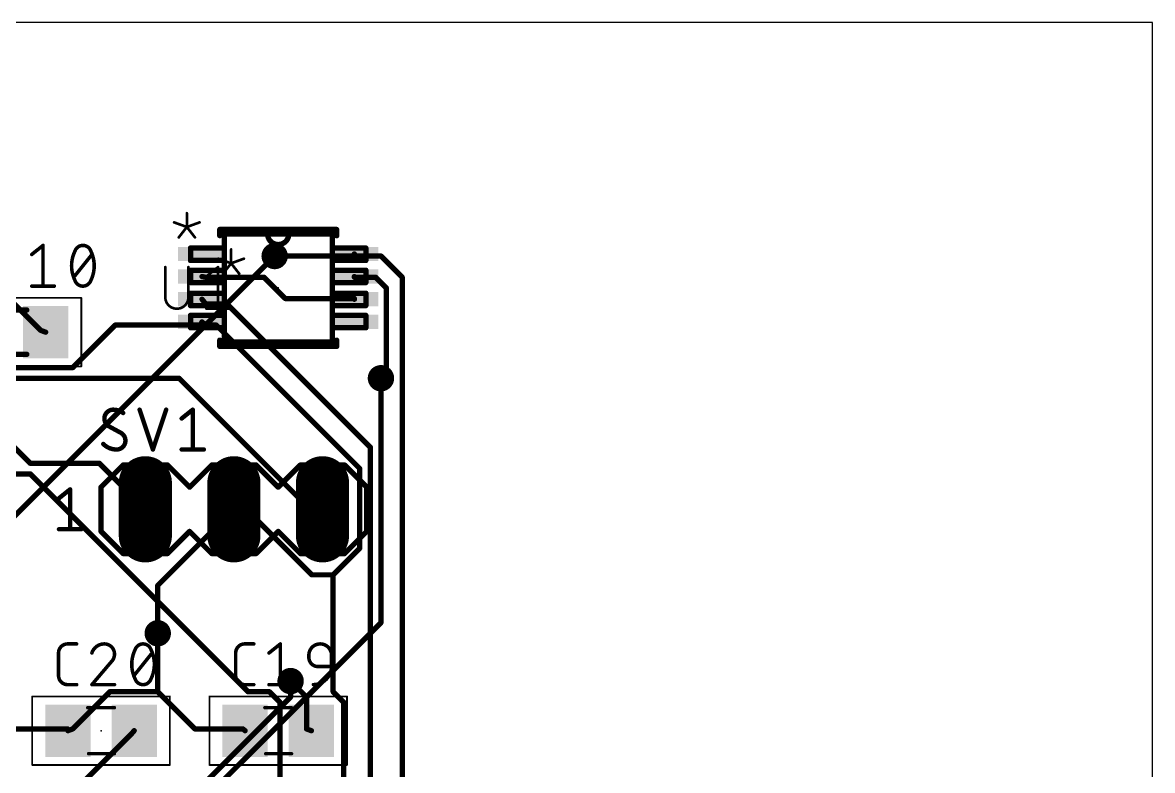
# Model space of a CAD drawing. Extents: x 0 to 100, y 0 to 80.
# Drawn here: x 67.6 to 100, y 58.55 to 80 of the extents above; entities that cross this region are included whole.
import ezdxf

# ---------------------------------------------------------------- set-up
doc = ezdxf.new("R2010")
doc.units = 0
for name, color, linetype in [('1', 22, 'CONTINUOUS'), ('16', 175, 'CONTINUOUS'), ('17', 82, 'CONTINUOUS'), ('18', 82, 'CONTINUOUS'), ('20', 30, 'CONTINUOUS'), ('21', 253, 'CONTINUOUS'), ('23', 7, 'CONTINUOUS'), ('25', 253, 'CONTINUOUS'), ('39', 22, 'CONTINUOUS'), ('51', 253, 'CONTINUOUS')]:
    doc.layers.add(name, color=color, linetype=linetype)

# ---------------------------------------------------------------- blocks, each defined once
blk = doc.blocks.new('RECT')
blk.add_solid([(-0.5, -0.5), (0.5, -0.5), (-0.5, 0.5), (0.5, 0.5)])
blk = doc.blocks.new('LONGP100')
at = {"const_width": 1}
blk.add_lwpolyline([(-0.5, 0), (0.5, 0)], dxfattribs=at)
at = {"const_width": 0.5}
for points in [[(-0.5, 0.25, 1), (-0.5, -0.25)], [(0.5, -0.25, 1), (0.5, 0.25)]]:
    blk.add_lwpolyline(points, format="xyb", dxfattribs=at)
blk = doc.blocks.new('ROUNDV')
at = {"const_width": 0.5}
blk.add_lwpolyline([(0, -0.25, 1), (0, 0.25, 1), (0, -0.25)], format="xyb", dxfattribs=at)

msp = doc.modelspace()

# ---------------------------------------------------------------- linework, layer by layer
at = {"layer": '1', "const_width": 0.1524}
for points in [[(77.1144, 73.3044), (74.8284, 73.3044)], [(77.1144, 73.3044), (77.1144, 73.365)], [(77.8764, 73.3044), (77.1144, 73.3044)], [(78.486, 72.6948), (77.8764, 73.3044)], [(66.7512, 72.5424), (68.1228, 71.1708)], [(72.8472, 72.6948), (72.7456, 72.715)], [(72.8472, 72.6948), (74.5236, 72.6948)], [(74.5236, 72.6948), (75.1332, 72.0852)], [(77.1144, 72.6948), (77.1144, 72.715)], [(77.724, 72.6948), (77.1144, 72.6948)], [(78.0288, 72.39), (77.724, 72.6948)], [(78.486, 42.0624), (78.486, 72.6948)], [(78.0288, 69.9516), (78.0288, 72.39)], [(72.8472, 71.9328), (72.7456, 72.065)], [(73.4568, 71.9328), (72.8472, 71.9328)], [(77.5716, 67.818), (73.4568, 71.9328)], [(75.1332, 72.0852), (77.1144, 72.0852)], [(77.1144, 72.0852), (77.1144, 72.065)], [(69.0372, 70.104), (70.2564, 71.3232)], [(70.2564, 71.3232), (72.6948, 71.3232)], [(72.6948, 71.3232), (72.7456, 71.415)], [(72.8472, 71.3232), (72.7456, 71.415)], [(72.8472, 71.3232), (73.152, 71.3232)], [(73.152, 71.3232), (77.2668, 67.2084)], [(67.818, 67.3608), (64.1604, 71.0184)], [(68.1228, 71.1708), (68.26, 71.12)], [(67.3608, 70.104), (69.0372, 70.104)], [(77.8764, 69.7992), (78.0288, 69.9516)], [(65.8368, 69.7992), (72.0852, 69.7992)], [(72.0852, 69.7992), (75.7428, 66.1416)], [(77.5716, 52.578), (77.5716, 67.818)], [(69.7992, 67.3608), (67.818, 67.3608)], [(71.12, 66.04), (69.7992, 67.3608)], [(67.818, 67.056), (27.1272, 67.056)], [(74.0664, 60.8076), (67.818, 67.056)], [(77.2668, 67.2084), (77.2668, 64.9224)], [(73.7616, 65.9892), (73.66, 66.04)], [(75.7428, 66.1416), (76.2, 66.1416)], [(76.2, 66.1416), (76.2, 66.04)], [(74.0664, 65.9892), (73.7616, 65.9892)], [(75.8952, 64.1604), (74.0664, 65.9892)], [(77.2668, 64.9224), (76.5048, 64.1604)], [(76.5048, 64.1604), (75.8952, 64.1604)], [(76.5048, 60.8076), (76.5048, 64.1604)], [(71.4756, 62.484), (71.4756, 60.8076)], [(75.2856, 61.1124), (75.7428, 60.6552)], [(69.0372, 59.7408), (70.104, 60.8076)], [(70.104, 60.8076), (71.4756, 60.8076)], [(71.4756, 60.8076), (72.5424, 59.7408)], [(74.676, 60.8076), (74.0664, 60.8076)], [(74.9808, 60.5028), (74.676, 60.8076)], [(75.7428, 60.6552), (75.7428, 59.7408)], [(76.8096, 60.5028), (76.5048, 60.8076)], [(74.9808, 54.102), (74.9808, 60.5028)], [(76.8096, 43.1292), (76.8096, 60.5028)], [(65.532, 54.4068), (70.7136, 59.5884)], [(68.8848, 59.7408), (65.8368, 59.7408)], [(68.8848, 59.7408), (68.9, 59.69)], [(69.0372, 59.7408), (68.9, 59.69)], [(70.7136, 59.5884), (70.8, 59.69)], [(72.5424, 59.7408), (73.914, 59.7408)], [(73.914, 59.7408), (73.98, 59.69)], [(75.7428, 59.7408), (75.88, 59.69)]]:
    msp.add_lwpolyline(points, dxfattribs=at)
at = {"layer": '1', "const_width": 0.0762}
for points in [[(74.8284, 73.3425, 1), (74.8284, 73.2663)], [(77.1525, 73.365, 1), (77.0763, 73.365)], [(77.1144, 73.3425, 1), (77.1144, 73.2663)], [(77.0763, 73.3044, 1), (77.1525, 73.3044)], [(77.1144, 73.2663, 1), (77.1144, 73.3425)], [(77.9033, 73.3313, 1), (77.8495, 73.2775)], [(77.8764, 73.2663, 1), (77.8764, 73.3425)], [(72.753, 72.7524, 1), (72.7382, 72.6776)], [(72.8472, 72.7329, 1), (72.8472, 72.6567)], [(72.8398, 72.6574, 1), (72.8546, 72.7322)], [(74.5505, 72.7217, 1), (74.4967, 72.6679)], [(74.5236, 72.6567, 1), (74.5236, 72.7329)], [(77.1525, 72.715, 1), (77.0763, 72.715)], [(77.1144, 72.7329, 1), (77.1144, 72.6567)], [(77.0763, 72.6948, 1), (77.1525, 72.6948)], [(77.7509, 72.7217, 1), (77.6971, 72.6679)], [(77.724, 72.6567, 1), (77.724, 72.7329)], [(78.5241, 72.6948, 1), (78.4479, 72.6948)], [(78.4591, 72.6679, 1), (78.5129, 72.7217)], [(78.0669, 72.39, 1), (77.9907, 72.39)], [(78.0019, 72.3631, 1), (78.0557, 72.4169)], [(72.7758, 72.0882, 1), (72.7154, 72.0418)], [(72.8472, 71.9709, 1), (72.8472, 71.8947)], [(72.817, 71.9096, 1), (72.8774, 71.956)], [(73.4837, 71.9597, 1), (73.4299, 71.9059)], [(73.4568, 71.8947, 1), (73.4568, 71.9709)], [(75.1332, 72.1233, 1), (75.1332, 72.0471)], [(75.1063, 72.0583, 1), (75.1601, 72.1121)], [(77.1525, 72.0852, 1), (77.0763, 72.0852)], [(77.0763, 72.065, 1), (77.1525, 72.065)], [(77.1144, 72.0471, 1), (77.1144, 72.1233)], [(70.2564, 71.3613, 1), (70.2564, 71.2851)], [(70.2833, 71.2963, 1), (70.2295, 71.3501)], [(72.6615, 71.3416, 1), (72.7281, 71.3048)], [(72.6948, 71.2851, 1), (72.6948, 71.3613)], [(72.7711, 71.4433, 1), (72.7201, 71.3867)], [(72.7789, 71.3966, 1), (72.7123, 71.4334)], [(72.8472, 71.3613, 1), (72.8472, 71.2851)], [(72.8217, 71.2949, 1), (72.8727, 71.3515)], [(73.1789, 71.3501, 1), (73.1251, 71.2963)], [(73.152, 71.2851, 1), (73.152, 71.3613)], [(68.136, 71.2065, 1), (68.1096, 71.1351)], [(68.0959, 71.1439, 1), (68.1497, 71.1977)], [(68.2468, 71.0843, 1), (68.2732, 71.1557)], [(69.0103, 70.1309, 1), (69.0641, 70.0771)], [(69.0372, 70.0659, 1), (69.0372, 70.1421)], [(77.9907, 69.9516, 1), (78.0669, 69.9516)], [(78.0557, 69.9247, 1), (78.0019, 69.9785)], [(72.1121, 69.8261, 1), (72.0583, 69.7723)], [(72.0852, 69.7611, 1), (72.0852, 69.8373)], [(77.8495, 69.8261, 1), (77.9033, 69.7723)], [(77.6097, 67.818, 1), (77.5335, 67.818)], [(77.5447, 67.7911, 1), (77.5985, 67.8449)], [(67.818, 67.3989, 1), (67.818, 67.3227)], [(67.7911, 67.3339, 1), (67.8449, 67.3877)], [(69.8261, 67.3877, 1), (69.7723, 67.3339)], [(69.7992, 67.3227, 1), (69.7992, 67.3989)], [(67.8449, 67.0829, 1), (67.7911, 67.0291)], [(67.818, 67.0179, 1), (67.818, 67.0941)], [(77.3049, 67.2084, 1), (77.2287, 67.2084)], [(77.2399, 67.1815, 1), (77.2937, 67.2353)], [(71.0931, 66.0131, 1), (71.1469, 66.0669)], [(73.677, 66.0741, 1), (73.643, 66.0059)], [(75.7428, 66.1797, 1), (75.7428, 66.1035)], [(75.7159, 66.1147, 1), (75.7697, 66.1685)], [(76.2381, 66.1416, 1), (76.1619, 66.1416)], [(76.2, 66.1035, 1), (76.2, 66.1797)], [(73.7616, 66.0273, 1), (73.7616, 65.9511)], [(73.7446, 65.9551, 1), (73.7786, 66.0233)], [(74.0933, 66.0161, 1), (74.0395, 65.9623)], [(74.0664, 65.9511, 1), (74.0664, 66.0273)], [(76.1619, 66.04, 1), (76.2381, 66.04)], [(77.2287, 64.9224, 1), (77.3049, 64.9224)], [(77.2937, 64.8955, 1), (77.2399, 64.9493)], [(75.8952, 64.1985, 1), (75.8952, 64.1223)], [(75.8683, 64.1335, 1), (75.9221, 64.1873)], [(76.5429, 64.1604, 1), (76.4667, 64.1604)], [(76.4779, 64.1873, 1), (76.5317, 64.1335)], [(76.5048, 64.1223, 1), (76.5048, 64.1985)], [(71.5137, 62.484, 1), (71.4375, 62.484)], [(75.3125, 61.1393, 1), (75.2587, 61.0855)], [(70.104, 60.8457, 1), (70.104, 60.7695)], [(70.1309, 60.7807, 1), (70.0771, 60.8345)], [(71.4375, 60.8076, 1), (71.5137, 60.8076)], [(71.5025, 60.8345, 1), (71.4487, 60.7807)], [(71.4756, 60.7695, 1), (71.4756, 60.8457)], [(74.0664, 60.8457, 1), (74.0664, 60.7695)], [(74.0395, 60.7807, 1), (74.0933, 60.8345)], [(74.7029, 60.8345, 1), (74.6491, 60.7807)], [(74.676, 60.7695, 1), (74.676, 60.8457)], [(75.7809, 60.6552, 1), (75.7047, 60.6552)], [(75.7159, 60.6283, 1), (75.7697, 60.6821)], [(76.4667, 60.8076, 1), (76.5429, 60.8076)], [(76.5317, 60.8345, 1), (76.4779, 60.7807)], [(75.0189, 60.5028, 1), (74.9427, 60.5028)], [(74.9539, 60.4759, 1), (75.0077, 60.5297)], [(76.8477, 60.5028, 1), (76.7715, 60.5028)], [(76.7827, 60.4759, 1), (76.8365, 60.5297)], [(68.9213, 59.7517, 1), (68.8483, 59.7299)], [(68.8868, 59.7257, 1), (68.9132, 59.6543)], [(68.8635, 59.6791, 1), (68.9365, 59.7009)], [(68.8848, 59.7027, 1), (68.8848, 59.7789)], [(69.0103, 59.7677, 1), (69.0641, 59.7139)], [(69.0504, 59.7051, 1), (69.024, 59.7765)], [(70.6846, 59.6131, 1), (70.7426, 59.5637)], [(70.7405, 59.5615, 1), (70.6867, 59.6153)], [(70.829, 59.6653, 1), (70.771, 59.7147)], [(72.5424, 59.7789, 1), (72.5424, 59.7027)], [(72.5155, 59.7139, 1), (72.5693, 59.7677)], [(73.9372, 59.771, 1), (73.8908, 59.7106)], [(73.914, 59.7027, 1), (73.914, 59.7789)], [(73.9568, 59.6598, 1), (74.0032, 59.7202)], [(75.756, 59.7765, 1), (75.7296, 59.7051)], [(75.7047, 59.7408, 1), (75.7809, 59.7408)], [(75.8668, 59.6543, 1), (75.8932, 59.7257)]]:
    msp.add_lwpolyline(points, format="xyb", dxfattribs=at)
at = {"layer": '16', "const_width": 0.1524}
for points in [[(74.8284, 73.3044), (62.484, 60.96)], [(77.8764, 62.7888), (77.8764, 69.7992)], [(73.66, 66.04), (71.4756, 63.8556)], [(71.4756, 63.8556), (71.4756, 62.484)], [(72.0852, 56.9976), (77.8764, 62.7888)], [(75.2856, 60.6552), (75.2856, 61.1124)], [(71.0184, 56.388), (75.2856, 60.6552)]]:
    msp.add_lwpolyline(points, dxfattribs=at)
at = {"layer": '16', "const_width": 0.0762}
for points in [[(74.8553, 73.2775, 1), (74.8015, 73.3313)], [(77.9145, 69.7992, 1), (77.8383, 69.7992)], [(73.6869, 66.0131, 1), (73.6331, 66.0669)], [(71.5137, 63.8556, 1), (71.4375, 63.8556)], [(71.4487, 63.8825, 1), (71.5025, 63.8287)], [(77.9033, 62.7619, 1), (77.8495, 62.8157)], [(77.8383, 62.7888, 1), (77.9145, 62.7888)], [(71.4375, 62.484, 1), (71.5137, 62.484)], [(75.3237, 61.1124, 1), (75.2475, 61.1124)], [(75.2475, 60.6552, 1), (75.3237, 60.6552)], [(75.3125, 60.6283, 1), (75.2587, 60.6821)]]:
    msp.add_lwpolyline(points, format="xyb", dxfattribs=at)
at = {"layer": '20'}
for p, q in [((100, 80), (0, 80)), ((100, 0), (100, 80))]:
    msp.add_line(p, q, dxfattribs=at)
at = {"layer": '21'}
for points, const_width in [([(72.3103, 74.5349), (72.3103, 74.137)], 0.0762), ([(72.3103, 74.137), (71.9455, 74.2696)], 0.0762), ([(72.3103, 74.137), (72.675, 74.2696)], 0.0762), ([(72.0781, 73.8385), (72.3103, 74.137)], 0.0762), ([(72.3103, 74.137), (72.5424, 73.8385)], 0.0762), ([(76.6064, 74.0664), (73.2536, 74.0664)], 0.1524), ([(73.2536, 74.0664), (73.2536, 73.8886)], 0.1524), ([(76.6064, 73.8886), (76.6064, 74.0664)], 0.1524), ([(73.2536, 70.8914), (73.2536, 70.7136)], 0.1524), ([(76.6064, 70.7136), (76.6064, 70.8914)], 0.1524), ([(73.2536, 70.7136), (76.6064, 70.7136)], 0.1524), ([(70.485, 67.31), (69.85, 66.675)], 0.1524), ([(70.485, 67.31), (71.755, 67.31)], 0.1524), ([(71.755, 67.31), (72.39, 66.675)], 0.1524), ([(72.39, 66.675), (73.025, 67.31)], 0.1524), ([(73.025, 67.31), (74.295, 67.31)], 0.1524), ([(74.295, 67.31), (74.93, 66.675)], 0.1524), ([(74.93, 66.675), (75.565, 67.31)], 0.1524), ([(75.565, 67.31), (76.835, 67.31)], 0.1524), ([(76.835, 67.31), (77.47, 66.675)], 0.1524), ([(69.85, 66.675), (69.85, 65.405)], 0.1524), ([(77.47, 66.675), (77.47, 65.405)], 0.1524), ([(68.6435, 66.3575), (68.961, 66.6115)], 0.127), ([(68.961, 66.6115), (68.961, 65.4685)], 0.127), ([(68.6435, 65.4685), (69.2785, 65.4685)], 0.127), ([(69.85, 65.405), (70.485, 64.77)], 0.1524), ([(72.39, 65.405), (71.755, 64.77)], 0.1524), ([(73.025, 64.77), (72.39, 65.405)], 0.1524), ([(74.93, 65.405), (74.295, 64.77)], 0.1524), ([(75.565, 64.77), (74.93, 65.405)], 0.1524), ([(77.47, 65.405), (76.835, 64.77)], 0.1524), ([(71.755, 64.77), (70.485, 64.77)], 0.1524), ([(74.295, 64.77), (73.025, 64.77)], 0.1524), ([(76.835, 64.77), (75.565, 64.77)], 0.1524)]:
    msp.add_lwpolyline(points, dxfattribs=dict(at, const_width=const_width))
for points, const_width in [([(72.3293, 74.5349, 1), (72.2912, 74.5349)], 0.0381), ([(71.952, 74.2875, 1), (71.939, 74.2517)], 0.0381), ([(72.6816, 74.2517, 1), (72.6685, 74.2875)], 0.0381), ([(72.3253, 74.1486, 1), (72.2952, 74.1253)], 0.0381), ([(72.3038, 74.1549, 1), (72.3168, 74.1191)], 0.0381), ([(72.2912, 74.137, 1), (72.3293, 74.137)], 0.0381), ([(72.3253, 74.1253, 1), (72.2952, 74.1486)], 0.0381), ([(72.3038, 74.1191, 1), (72.3168, 74.1549)], 0.0381), ([(73.2536, 74.1045, 1), (73.2536, 74.0283)], 0.0762), ([(73.2917, 74.0664, 1), (73.2155, 74.0664)], 0.0762), ([(73.2155, 73.8886, 1), (73.2917, 73.8886)], 0.0762), ([(76.6445, 74.0664, 1), (76.5683, 74.0664)], 0.0762), ([(76.5683, 73.8886, 1), (76.6445, 73.8886)], 0.0762), ([(76.6064, 74.0283, 1), (76.6064, 74.1045)], 0.0762), ([(72.0631, 73.8502, 1), (72.0932, 73.8268)], 0.0381), ([(72.5274, 73.8268, 1), (72.5574, 73.8502)], 0.0381), ([(73.2917, 70.8914, 1), (73.2155, 70.8914)], 0.0762), ([(76.6445, 70.8914, 1), (76.5683, 70.8914)], 0.0762), ([(73.2536, 70.7517, 1), (73.2536, 70.6755)], 0.0762), ([(73.2155, 70.7136, 1), (73.2917, 70.7136)], 0.0762), ([(76.5683, 70.7136, 1), (76.6445, 70.7136)], 0.0762), ([(76.6064, 70.6755, 1), (76.6064, 70.7517)], 0.0762), ([(70.485, 67.3481, 1), (70.485, 67.2719)], 0.0762), ([(70.5119, 67.2831, 1), (70.4581, 67.3369)], 0.0762), ([(71.7819, 67.3369, 1), (71.7281, 67.2831)], 0.0762), ([(71.755, 67.2719, 1), (71.755, 67.3481)], 0.0762), ([(73.025, 67.3481, 1), (73.025, 67.2719)], 0.0762), ([(73.0519, 67.2831, 1), (72.9981, 67.3369)], 0.0762), ([(74.3219, 67.3369, 1), (74.2681, 67.2831)], 0.0762), ([(74.295, 67.2719, 1), (74.295, 67.3481)], 0.0762), ([(75.565, 67.3481, 1), (75.565, 67.2719)], 0.0762), ([(75.5919, 67.2831, 1), (75.5381, 67.3369)], 0.0762), ([(76.8619, 67.3369, 1), (76.8081, 67.2831)], 0.0762), ([(76.835, 67.2719, 1), (76.835, 67.3481)], 0.0762), ([(69.8881, 66.675, 1), (69.8119, 66.675)], 0.0762), ([(77.5081, 66.675, 1), (77.4319, 66.675)], 0.0762), ([(68.9928, 66.6115, 1), (68.9292, 66.6115)], 0.0635), ([(68.9808, 66.5867, 1), (68.9412, 66.6363)], 0.0635), ([(69.8231, 66.7019, 1), (69.8769, 66.6481)], 0.0762), ([(72.3631, 66.7019, 1), (72.4169, 66.6481)], 0.0762), ([(72.3631, 66.6481, 1), (72.4169, 66.7019)], 0.0762), ([(74.9031, 66.7019, 1), (74.9569, 66.6481)], 0.0762), ([(74.9031, 66.6481, 1), (74.9569, 66.7019)], 0.0762), ([(77.4431, 66.6481, 1), (77.4969, 66.7019)], 0.0762), ([(68.6237, 66.3823, 1), (68.6633, 66.3327)], 0.0635), ([(68.6435, 65.5003, 1), (68.6435, 65.4368)], 0.0635), ([(68.9292, 65.4685, 1), (68.9928, 65.4685)], 0.0635), ([(69.2785, 65.4368, 1), (69.2785, 65.5003)], 0.0635), ([(69.8769, 65.4319, 1), (69.8231, 65.3781)], 0.0762), ([(72.4169, 65.4319, 1), (72.3631, 65.3781)], 0.0762), ([(72.4169, 65.3781, 1), (72.3631, 65.4319)], 0.0762), ([(74.9569, 65.4319, 1), (74.9031, 65.3781)], 0.0762), ([(74.9569, 65.3781, 1), (74.9031, 65.4319)], 0.0762), ([(77.4969, 65.3781, 1), (77.4431, 65.4319)], 0.0762), ([(69.8119, 65.405, 1), (69.8881, 65.405)], 0.0762), ([(77.4319, 65.405, 1), (77.5081, 65.405)], 0.0762), ([(70.485, 64.8081, 1), (70.485, 64.7319)], 0.0762), ([(70.4581, 64.7431, 1), (70.5119, 64.7969)], 0.0762), ([(71.7281, 64.7969, 1), (71.7819, 64.7431)], 0.0762), ([(71.755, 64.7319, 1), (71.755, 64.8081)], 0.0762), ([(73.025, 64.8081, 1), (73.025, 64.7319)], 0.0762), ([(72.9981, 64.7431, 1), (73.0519, 64.7969)], 0.0762), ([(74.2681, 64.7969, 1), (74.3219, 64.7431)], 0.0762), ([(74.295, 64.7319, 1), (74.295, 64.8081)], 0.0762), ([(75.565, 64.8081, 1), (75.565, 64.7319)], 0.0762), ([(75.5381, 64.7431, 1), (75.5919, 64.7969)], 0.0762), ([(76.8081, 64.7969, 1), (76.8619, 64.7431)], 0.0762), ([(76.835, 64.7319, 1), (76.835, 64.8081)], 0.0762)]:
    msp.add_lwpolyline(points, format="xyb", dxfattribs=dict(at, const_width=const_width))
at = {"layer": '23'}
for p in [(74.93, 72.39), (73.66, 66.04), (69.85, 59.69), (74.93, 59.69)]:
    msp.add_point(p, dxfattribs=at)
at = {"layer": '25'}
for points, const_width in [([(67.8614, 73.3496), (68.186, 73.6092)], 0.1016), ([(68.186, 73.6092), (68.186, 72.4408)], 0.1016), ([(69.0693, 72.7004), (69.5886, 73.3496)], 0.1016), ([(71.6915, 72.9869), (71.6915, 72.1247)], 0.0762), ([(72.3547, 72.1247), (72.3547, 72.9869)], 0.0762), ([(72.8726, 72.7216), (73.2042, 72.9869)], 0.0762), ([(73.2042, 72.9869), (73.2042, 71.7931)], 0.0762), ([(67.8614, 72.4408), (68.5105, 72.4408)], 0.1016), ([(72.8726, 71.7931), (73.5358, 71.7931)], 0.0762), ([(70.9549, 68.8975), (71.3359, 67.7545)], 0.127), ([(71.3359, 67.7545), (71.7169, 68.8975)], 0.127), ([(72.1614, 68.6435), (72.4789, 68.8975)], 0.127), ([(72.4789, 68.8975), (72.4789, 67.7545)], 0.127), ([(70.4215, 68.2308), (70.0722, 68.4213)], 0.127), ([(72.1614, 67.7545), (72.7964, 67.7545)], 0.127), ([(68.8904, 62.1792), (69.1501, 62.1792)], 0.1016), ([(73.9704, 62.1792), (74.2301, 62.1792)], 0.1016), ([(74.6666, 61.9196), (74.9912, 62.1792)], 0.1016), ([(74.9912, 62.1792), (74.9912, 61.0108)], 0.1016), ([(68.6308, 61.2704), (68.6308, 61.9196)], 0.1016), ([(70.7945, 61.2704), (71.3138, 61.9196)], 0.1016), ([(73.7108, 61.2704), (73.7108, 61.9196)], 0.1016), ([(75.8096, 61.7897), (75.8096, 61.8546)], 0.1016), ([(76.4587, 61.8546), (76.4587, 61.5301)], 0.1016), ([(70.1384, 61.6599), (69.5866, 61.0108)], 0.1016), ([(76.4587, 61.5301), (76.0693, 61.5301)], 0.1016), ([(69.1501, 61.0108), (68.8904, 61.0108)], 0.1016), ([(69.5866, 61.0108), (70.2357, 61.0108)], 0.1016), ([(74.2301, 61.0108), (73.9704, 61.0108)], 0.1016), ([(74.6666, 61.0108), (75.3157, 61.0108)], 0.1016)]:
    msp.add_lwpolyline(points, dxfattribs=dict(at, const_width=const_width))
for points, const_width in [([(68.2114, 73.6092, 1), (68.1606, 73.6092)], 0.0508), ([(68.2019, 73.5894, 1), (68.1701, 73.629)], 0.0508), ([(69.329, 73.6092, 0.3205), (69.1018, 73.4469)], 0.1016), ([(69.5562, 73.4469, 0.3205), (69.329, 73.6092)], 0.1016), ([(69.329, 73.6346, 1), (69.329, 73.5838)], 0.0508), ([(69.329, 73.5838, 1), (69.329, 73.6346)], 0.0508), ([(67.8456, 73.3694, 1), (67.8773, 73.3297)], 0.0508), ([(69.1018, 73.4469, 0.1139), (69.0044, 73.025)], 0.1016), ([(69.0778, 73.4552, 1), (69.1258, 73.4387)], 0.0508), ([(69.1246, 73.4358, 1), (69.079, 73.4581)], 0.0508), ([(69.579, 73.4581, 1), (69.5333, 73.4358)], 0.0508), ([(69.6535, 73.025, 0.1139), (69.5562, 73.4469)], 0.1016), ([(69.5321, 73.4387, 1), (69.5802, 73.4552)], 0.0508), ([(69.6085, 73.3337, 1), (69.5688, 73.3654)], 0.0508), ([(69.0044, 73.025, 0.1139), (69.1018, 72.6031)], 0.1016), ([(69.0298, 73.025, 1), (68.979, 73.025)], 0.0508), ([(68.979, 73.025, 1), (69.0298, 73.025)], 0.0508), ([(69.5562, 72.6031, 0.1139), (69.6535, 73.025)], 0.1016), ([(69.6789, 73.025, 1), (69.6281, 73.025)], 0.0508), ([(69.6281, 73.025, 1), (69.6789, 73.025)], 0.0508), ([(71.7105, 72.9869, 1), (71.6725, 72.9869)], 0.0381), ([(72.3738, 72.9869, 1), (72.3357, 72.9869)], 0.0381), ([(73.2233, 72.9869, 1), (73.1852, 72.9869)], 0.0381), ([(73.2161, 72.972, 1), (73.1923, 73.0018)], 0.0381), ([(69.0495, 72.7163, 1), (69.0892, 72.6846)], 0.0508), ([(69.1018, 72.6031, 0.3205), (69.329, 72.4408)], 0.1016), ([(69.1258, 72.6113, 1), (69.0778, 72.5948)], 0.0508), ([(69.079, 72.5919, 1), (69.1246, 72.6142)], 0.0508), ([(69.329, 72.4408, 0.3205), (69.5562, 72.6031)], 0.1016), ([(69.5333, 72.6142, 1), (69.579, 72.5919)], 0.0508), ([(69.5802, 72.5948, 1), (69.5321, 72.6113)], 0.0508), ([(72.8607, 72.7365, 1), (72.8845, 72.7067)], 0.0381), ([(67.8614, 72.4662, 1), (67.8614, 72.4154)], 0.0508), ([(68.1606, 72.4408, 1), (68.2114, 72.4408)], 0.0508), ([(68.5105, 72.4154, 1), (68.5105, 72.4662)], 0.0508), ([(69.329, 72.4662, 1), (69.329, 72.4154)], 0.0508), ([(69.329, 72.4154, 1), (69.329, 72.4662)], 0.0508), ([(71.6915, 72.1247, 1), (72.3547, 72.1247)], 0.0762), ([(71.7105, 72.1247, 1), (71.6725, 72.1247)], 0.0381), ([(71.6725, 72.1247, 1), (71.7105, 72.1247)], 0.0381), ([(72.3738, 72.1247, 1), (72.3357, 72.1247)], 0.0381), ([(72.3357, 72.1247, 1), (72.3738, 72.1247)], 0.0381), ([(72.8726, 71.8122, 1), (72.8726, 71.7741)], 0.0381), ([(73.1852, 71.7931, 1), (73.2233, 71.7931)], 0.0381), ([(73.5358, 71.7741, 1), (73.5358, 71.8122)], 0.0381), ([(69.977, 68.6435, 1), (69.9135, 68.6435)], 0.0635), ([(70.1993, 68.8975, 0.4142), (69.9453, 68.6435)], 0.127), ([(69.9453, 68.6435, 0.2656), (70.0722, 68.4213)], 0.127), ([(70.1992, 68.9293, 1), (70.1993, 68.8658)], 0.0635), ([(70.485, 68.8023, 0.1623), (70.1993, 68.8975)], 0.127), ([(70.1993, 68.8658, 1), (70.1993, 68.9293)], 0.0635), ([(70.4659, 68.7769, 1), (70.5041, 68.8276)], 0.0635), ([(70.985, 68.9075, 1), (70.9248, 68.8875)], 0.0635), ([(71.747, 68.8875, 1), (71.6868, 68.9075)], 0.0635), ([(72.1416, 68.6683, 1), (72.1812, 68.6187)], 0.0635), ([(72.5107, 68.8975, 1), (72.4472, 68.8975)], 0.0635), ([(72.4987, 68.8727, 1), (72.4591, 68.9223)], 0.0635), ([(69.9135, 68.6435, 1), (69.977, 68.6435)], 0.0635), ([(70.0875, 68.4491, 1), (70.057, 68.3934)], 0.0635), ([(70.0561, 68.3939, 1), (70.0884, 68.4486)], 0.0635), ([(70.2945, 67.7545, 0.4142), (70.5485, 68.0085)], 0.127), ([(70.5485, 68.0085, 0.2656), (70.4215, 68.2308)], 0.127), ([(70.4376, 68.2581, 1), (70.4054, 68.2034)], 0.0635), ([(70.4063, 68.2029, 1), (70.4367, 68.2586)], 0.0635), ([(70.5803, 68.0085, 1), (70.5168, 68.0085)], 0.0635), ([(69.9135, 67.9133, 0.2), (70.2945, 67.7545)], 0.127), ([(69.936, 67.9356, 1), (69.891, 67.8909)], 0.0635), ([(70.2945, 67.7863, 1), (70.2945, 67.7228)], 0.0635), ([(70.2945, 67.7228, 1), (70.2945, 67.7863)], 0.0635), ([(70.5168, 68.0085, 1), (70.5803, 68.0085)], 0.0635), ([(71.3058, 67.7645, 1), (71.366, 67.7445)], 0.0635), ([(71.3058, 67.7445, 1), (71.366, 67.7645)], 0.0635), ([(72.1614, 67.7863, 1), (72.1614, 67.7228)], 0.0635), ([(72.4472, 67.7545, 1), (72.5107, 67.7545)], 0.0635), ([(72.7964, 67.7228, 1), (72.7964, 67.7863)], 0.0635), ([(68.8904, 62.1792, 0.4142), (68.6308, 61.9196)], 0.1016), ([(68.8904, 62.2046, 1), (68.8904, 62.1538)], 0.0508), ([(68.8904, 62.1538, 1), (68.8904, 62.2046)], 0.0508), ([(69.1501, 62.1538, 1), (69.1501, 62.2046)], 0.0508), ([(69.9436, 62.1792, 0.3252), (69.5866, 61.9196)], 0.1016), ([(70.2357, 61.8871, 0.4142), (69.9436, 62.1792)], 0.1016), ([(69.9436, 62.2046, 1), (69.9436, 62.1538)], 0.0508), ([(69.9436, 62.1538, 1), (69.9436, 62.2046)], 0.0508), ([(71.0542, 62.1792, 0.3205), (70.827, 62.0169)], 0.1016), ([(71.2814, 62.0169, 0.3205), (71.0542, 62.1792)], 0.1016), ([(71.0542, 62.2046, 1), (71.0542, 62.1538)], 0.0508), ([(71.0542, 62.1538, 1), (71.0542, 62.2046)], 0.0508), ([(73.9704, 62.1792, 0.4142), (73.7108, 61.9196)], 0.1016), ([(73.9704, 62.2046, 1), (73.9704, 62.1538)], 0.0508), ([(73.9704, 62.1538, 1), (73.9704, 62.2046)], 0.0508), ([(74.2301, 62.1538, 1), (74.2301, 62.2046)], 0.0508), ([(75.0166, 62.1792, 1), (74.9658, 62.1792)], 0.0508), ([(75.007, 62.1594, 1), (74.9753, 62.199)], 0.0508), ([(76.4587, 61.8546, 1), (75.8096, 61.8546)], 0.1016), ([(68.6562, 61.9196, 1), (68.6054, 61.9196)], 0.0508), ([(68.6054, 61.9196, 1), (68.6562, 61.9196)], 0.0508), ([(69.5625, 61.9274, 1), (69.6108, 61.9117)], 0.0508), ([(70.1384, 61.6599, 0.2053), (70.2357, 61.8871)], 0.1016), ([(70.2611, 61.8871, 1), (70.2103, 61.8871)], 0.0508), ([(70.2103, 61.8871, 1), (70.2611, 61.8871)], 0.0508), ([(70.827, 62.0169, 0.1139), (70.7296, 61.595)], 0.1016), ([(70.803, 62.0252, 1), (70.851, 62.0087)], 0.0508), ([(70.8498, 62.0058, 1), (70.8041, 62.0281)], 0.0508), ([(71.3042, 62.0281, 1), (71.2585, 62.0058)], 0.0508), ([(71.3787, 61.595, 0.1139), (71.2814, 62.0169)], 0.1016), ([(71.2573, 62.0087, 1), (71.3054, 62.0252)], 0.0508), ([(71.3336, 61.9037, 1), (71.294, 61.9354)], 0.0508), ([(73.7362, 61.9196, 1), (73.6854, 61.9196)], 0.0508), ([(73.6854, 61.9196, 1), (73.7362, 61.9196)], 0.0508), ([(74.6508, 61.9394, 1), (74.6825, 61.8997)], 0.0508), ([(75.835, 61.8546, 1), (75.7842, 61.8546)], 0.0508), ([(76.4841, 61.8546, 1), (76.4333, 61.8546)], 0.0508), ([(70.1208, 61.6783, 1), (70.1559, 61.6415)], 0.0508), ([(70.1577, 61.6435, 1), (70.119, 61.6764)], 0.0508), ([(70.7296, 61.595, 0.1139), (70.827, 61.1731)], 0.1016), ([(70.755, 61.595, 1), (70.7042, 61.595)], 0.0508), ([(70.7042, 61.595, 1), (70.755, 61.595)], 0.0508), ([(71.2814, 61.1731, 0.1139), (71.3787, 61.595)], 0.1016), ([(71.4041, 61.595, 1), (71.3533, 61.595)], 0.0508), ([(71.3533, 61.595, 1), (71.4041, 61.595)], 0.0508), ([(75.7842, 61.8546, 1), (75.835, 61.8546)], 0.0508), ([(75.8096, 61.7897, 0.4142), (76.0693, 61.5301)], 0.1016), ([(75.835, 61.7897, 1), (75.7842, 61.7897)], 0.0508), ([(75.7842, 61.7897, 1), (75.835, 61.7897)], 0.0508), ([(75.9394, 61.0108, 0.4142), (76.4587, 61.5301)], 0.1016), ([(76.0693, 61.5555, 1), (76.0693, 61.5047)], 0.0508), ([(76.0693, 61.5047, 1), (76.0693, 61.5555)], 0.0508), ([(76.4333, 61.8546, 1), (76.4841, 61.8546)], 0.0508), ([(76.4841, 61.5301, 1), (76.4333, 61.5301)], 0.0508), ([(76.4587, 61.5047, 1), (76.4587, 61.5555)], 0.0508), ([(68.6308, 61.2704, 0.4142), (68.8904, 61.0108)], 0.1016), ([(68.6562, 61.2704, 1), (68.6054, 61.2704)], 0.0508), ([(68.6054, 61.2704, 1), (68.6562, 61.2704)], 0.0508), ([(70.7747, 61.2863, 1), (70.8144, 61.2546)], 0.0508), ([(73.7108, 61.2704, 0.4142), (73.9704, 61.0108)], 0.1016), ([(73.7362, 61.2704, 1), (73.6854, 61.2704)], 0.0508), ([(73.6854, 61.2704, 1), (73.7362, 61.2704)], 0.0508), ([(76.4333, 61.5301, 1), (76.4841, 61.5301)], 0.0508), ([(68.8904, 61.0362, 1), (68.8904, 60.9854)], 0.0508), ([(68.8904, 60.9854, 1), (68.8904, 61.0362)], 0.0508), ([(69.1501, 60.9854, 1), (69.1501, 61.0362)], 0.0508), ([(69.5866, 61.0362, 1), (69.5866, 60.9854)], 0.0508), ([(69.5673, 61.0273, 1), (69.606, 60.9943)], 0.0508), ([(70.2357, 60.9854, 1), (70.2357, 61.0362)], 0.0508), ([(70.827, 61.1731, 0.3205), (71.0542, 61.0108)], 0.1016), ([(70.851, 61.1813, 1), (70.803, 61.1648)], 0.0508), ([(70.8041, 61.1619, 1), (70.8498, 61.1842)], 0.0508), ([(71.0542, 61.0108, 0.3205), (71.2814, 61.1731)], 0.1016), ([(71.0542, 61.0362, 1), (71.0542, 60.9854)], 0.0508), ([(71.0542, 60.9854, 1), (71.0542, 61.0362)], 0.0508), ([(71.2585, 61.1842, 1), (71.3042, 61.1619)], 0.0508), ([(71.3054, 61.1648, 1), (71.2573, 61.1813)], 0.0508), ([(73.9704, 61.0362, 1), (73.9704, 60.9854)], 0.0508), ([(73.9704, 60.9854, 1), (73.9704, 61.0362)], 0.0508), ([(74.2301, 60.9854, 1), (74.2301, 61.0362)], 0.0508), ([(74.6666, 61.0362, 1), (74.6666, 60.9854)], 0.0508), ([(74.9658, 61.0108, 1), (75.0166, 61.0108)], 0.0508), ([(75.3157, 60.9854, 1), (75.3157, 61.0362)], 0.0508), ([(75.9394, 61.0362, 1), (75.9394, 60.9854)], 0.0508)]:
    msp.add_lwpolyline(points, format="xyb", dxfattribs=dict(at, const_width=const_width))
at = {"layer": '39', "const_width": 0.0508}
for points in [[(65.337, 72.103), (69.283, 72.103)], [(69.283, 72.103), (69.283, 70.137)], [(69.283, 70.137), (65.337, 70.137)], [(67.877, 60.673), (71.823, 60.673)], [(67.877, 58.707), (67.877, 60.673)], [(71.823, 60.673), (71.823, 58.707)], [(72.957, 60.673), (76.903, 60.673)], [(72.957, 58.707), (72.957, 60.673)], [(76.903, 60.673), (76.903, 58.707)], [(71.823, 58.707), (67.877, 58.707)], [(76.903, 58.707), (72.957, 58.707)]]:
    msp.add_lwpolyline(points, dxfattribs=at)
at = {"layer": '39', "const_width": 0.0254}
for points in [[(69.2957, 72.103, 1), (69.2703, 72.103)], [(69.283, 72.0903, 1), (69.283, 72.1157)], [(69.2703, 70.137, 1), (69.2957, 70.137)], [(69.283, 70.1243, 1), (69.283, 70.1497)], [(67.877, 60.6857, 1), (67.877, 60.6603)], [(67.8897, 60.673, 1), (67.8643, 60.673)], [(71.8357, 60.673, 1), (71.8103, 60.673)], [(71.823, 60.6603, 1), (71.823, 60.6857)], [(72.957, 60.6857, 1), (72.957, 60.6603)], [(72.9697, 60.673, 1), (72.9443, 60.673)], [(76.9157, 60.673, 1), (76.8903, 60.673)], [(76.903, 60.6603, 1), (76.903, 60.6857)], [(67.877, 58.7197, 1), (67.877, 58.6943)], [(67.8643, 58.707, 1), (67.8897, 58.707)], [(71.8103, 58.707, 1), (71.8357, 58.707)], [(71.823, 58.6943, 1), (71.823, 58.7197)], [(72.957, 58.7197, 1), (72.957, 58.6943)], [(72.9443, 58.707, 1), (72.9697, 58.707)], [(76.8903, 58.707, 1), (76.9157, 58.707)], [(76.903, 58.6943, 1), (76.903, 58.7197)]]:
    msp.add_lwpolyline(points, format="xyb", dxfattribs=at)
at = {"layer": '51'}
for points, const_width in [([(74.6252, 73.9394), (73.3806, 73.9394)], 0.1524), ([(73.3806, 73.9394), (73.3806, 70.8406)], 0.1524), ([(75.2348, 73.9394), (74.6252, 73.9394)], 0.1524), ([(76.4794, 73.9394), (75.2348, 73.9394)], 0.1524), ([(76.4794, 70.8406), (76.4794, 73.9394)], 0.1524), ([(73.3806, 73.533), (72.4154, 73.533)], 0.1524), ([(72.4154, 73.533), (72.4154, 73.1774)], 0.1524), ([(73.3806, 73.1774), (73.3806, 73.533)], 0.1524), ([(76.4794, 73.533), (76.4794, 73.1774)], 0.1524), ([(77.4446, 73.533), (76.4794, 73.533)], 0.1524), ([(77.4446, 73.1774), (77.4446, 73.533)], 0.1524), ([(72.4154, 73.1774), (73.3806, 73.1774)], 0.1524), ([(73.5803, 73.0956), (73.2155, 73.2282)], 0.0762), ([(73.5803, 73.4935), (73.5803, 73.0956)], 0.0762), ([(73.5803, 73.0956), (73.945, 73.2282)], 0.0762), ([(76.4794, 73.1774), (77.4446, 73.1774)], 0.1524), ([(73.3806, 72.898), (72.4154, 72.898)], 0.1524), ([(72.4154, 72.898), (72.4154, 72.5424)], 0.1524), ([(73.3806, 72.5424), (73.3806, 72.898)], 0.1524), ([(73.3481, 72.7971), (73.5803, 73.0956)], 0.0762), ([(73.5803, 73.0956), (73.8124, 72.7971)], 0.0762), ([(76.4794, 72.898), (76.4794, 72.5424)], 0.1524), ([(77.4446, 72.898), (76.4794, 72.898)], 0.1524), ([(77.4446, 72.5424), (77.4446, 72.898)], 0.1524), ([(72.4154, 72.5424), (73.3806, 72.5424)], 0.1524), ([(76.4794, 72.5424), (77.4446, 72.5424)], 0.1524), ([(73.3806, 72.2376), (72.4154, 72.2376)], 0.1524), ([(72.4154, 72.2376), (72.4154, 71.882)], 0.1524), ([(73.3806, 71.882), (73.3806, 72.2376)], 0.1524), ([(76.4794, 72.2376), (76.4794, 71.882)], 0.1524), ([(77.4446, 72.2376), (76.4794, 72.2376)], 0.1524), ([(77.4446, 71.882), (77.4446, 72.2376)], 0.1524), ([(72.4154, 71.882), (73.3806, 71.882)], 0.1524), ([(76.4794, 71.882), (77.4446, 71.882)], 0.1524), ([(66.9, 71.755), (67.72, 71.755)], 0.1524), ([(73.3806, 71.6026), (72.4154, 71.6026)], 0.1524), ([(72.4154, 71.6026), (72.4154, 71.247)], 0.1524), ([(73.3806, 71.247), (73.3806, 71.6026)], 0.1524), ([(76.4794, 71.6026), (76.4794, 71.247)], 0.1524), ([(77.4446, 71.6026), (76.4794, 71.6026)], 0.1524), ([(77.4446, 71.247), (77.4446, 71.6026)], 0.1524), ([(72.4154, 71.247), (73.3806, 71.247)], 0.1524), ([(76.4794, 71.247), (77.4446, 71.247)], 0.1524), ([(73.3806, 70.8406), (76.4794, 70.8406)], 0.1524), ([(66.9, 70.485), (67.72, 70.485)], 0.1524), ([(69.469, 60.35), (70.231, 60.35)], 0.1016), ([(74.549, 60.35), (75.311, 60.35)], 0.1016), ([(69.494, 59.03), (70.231, 59.03)], 0.1016), ([(74.574, 59.03), (75.311, 59.03)], 0.1016)]:
    msp.add_lwpolyline(points, dxfattribs=dict(at, const_width=const_width))
for points, const_width in [([(73.3806, 73.9775, 1), (73.3806, 73.9013)], 0.0762), ([(73.4187, 73.9394, 1), (73.3425, 73.9394)], 0.0762), ([(74.6252, 73.9775, 1), (74.6252, 73.9013)], 0.0762), ([(74.6252, 73.9394, 1), (75.2348, 73.9394)], 0.1524), ([(74.6633, 73.9394, 1), (74.5871, 73.9394)], 0.0762), ([(74.6252, 73.9013, 1), (74.6252, 73.9775)], 0.0762), ([(75.2348, 73.9775, 1), (75.2348, 73.9013)], 0.0762), ([(75.2729, 73.9394, 1), (75.1967, 73.9394)], 0.0762), ([(75.2348, 73.9013, 1), (75.2348, 73.9775)], 0.0762), ([(76.5175, 73.9394, 1), (76.4413, 73.9394)], 0.0762), ([(76.4794, 73.9013, 1), (76.4794, 73.9775)], 0.0762), ([(72.4154, 73.5711, 1), (72.4154, 73.4949)], 0.0762), ([(72.4535, 73.533, 1), (72.3773, 73.533)], 0.0762), ([(73.4187, 73.533, 1), (73.3425, 73.533)], 0.0762), ([(73.3806, 73.4949, 1), (73.3806, 73.5711)], 0.0762), ([(76.5175, 73.533, 1), (76.4413, 73.533)], 0.0762), ([(76.4794, 73.5711, 1), (76.4794, 73.4949)], 0.0762), ([(77.4827, 73.533, 1), (77.4065, 73.533)], 0.0762), ([(77.4446, 73.4949, 1), (77.4446, 73.5711)], 0.0762), ([(72.4154, 73.2155, 1), (72.4154, 73.1393)], 0.0762), ([(73.222, 73.2461, 1), (73.209, 73.2103)], 0.0381), ([(73.3806, 73.1393, 1), (73.3806, 73.2155)], 0.0762), ([(73.5993, 73.4935, 1), (73.5612, 73.4935)], 0.0381), ([(73.9516, 73.2103, 1), (73.9385, 73.2461)], 0.0381), ([(76.4794, 73.2155, 1), (76.4794, 73.1393)], 0.0762), ([(77.4446, 73.1393, 1), (77.4446, 73.2155)], 0.0762), ([(72.3773, 73.1774, 1), (72.4535, 73.1774)], 0.0762), ([(72.4154, 72.9361, 1), (72.4154, 72.8599)], 0.0762), ([(72.4535, 72.898, 1), (72.3773, 72.898)], 0.0762), ([(73.3425, 73.1774, 1), (73.4187, 73.1774)], 0.0762), ([(73.4187, 72.898, 1), (73.3425, 72.898)], 0.0762), ([(73.3806, 72.8599, 1), (73.3806, 72.9361)], 0.0762), ([(73.5953, 73.1072, 1), (73.5652, 73.0839)], 0.0381), ([(73.5738, 73.1135, 1), (73.5868, 73.0777)], 0.0381), ([(73.5612, 73.0956, 1), (73.5993, 73.0956)], 0.0381), ([(73.5953, 73.0839, 1), (73.5652, 73.1072)], 0.0381), ([(73.5738, 73.0777, 1), (73.5868, 73.1135)], 0.0381), ([(76.4413, 73.1774, 1), (76.5175, 73.1774)], 0.0762), ([(76.5175, 72.898, 1), (76.4413, 72.898)], 0.0762), ([(76.4794, 72.9361, 1), (76.4794, 72.8599)], 0.0762), ([(77.4065, 73.1774, 1), (77.4827, 73.1774)], 0.0762), ([(77.4827, 72.898, 1), (77.4065, 72.898)], 0.0762), ([(77.4446, 72.8599, 1), (77.4446, 72.9361)], 0.0762), ([(72.4154, 72.5805, 1), (72.4154, 72.5043)], 0.0762), ([(72.3773, 72.5424, 1), (72.4535, 72.5424)], 0.0762), ([(73.3425, 72.5424, 1), (73.4187, 72.5424)], 0.0762), ([(73.3331, 72.8088, 1), (73.3632, 72.7854)], 0.0381), ([(73.3806, 72.5043, 1), (73.3806, 72.5805)], 0.0762), ([(73.7974, 72.7854, 1), (73.8274, 72.8088)], 0.0381), ([(76.4794, 72.5805, 1), (76.4794, 72.5043)], 0.0762), ([(76.4413, 72.5424, 1), (76.5175, 72.5424)], 0.0762), ([(77.4065, 72.5424, 1), (77.4827, 72.5424)], 0.0762), ([(77.4446, 72.5043, 1), (77.4446, 72.5805)], 0.0762), ([(72.4154, 72.2757, 1), (72.4154, 72.1995)], 0.0762), ([(72.4535, 72.2376, 1), (72.3773, 72.2376)], 0.0762), ([(73.4187, 72.2376, 1), (73.3425, 72.2376)], 0.0762), ([(73.3806, 72.1995, 1), (73.3806, 72.2757)], 0.0762), ([(76.5175, 72.2376, 1), (76.4413, 72.2376)], 0.0762), ([(76.4794, 72.2757, 1), (76.4794, 72.1995)], 0.0762), ([(77.4827, 72.2376, 1), (77.4065, 72.2376)], 0.0762), ([(77.4446, 72.1995, 1), (77.4446, 72.2757)], 0.0762), ([(72.4154, 71.9201, 1), (72.4154, 71.8439)], 0.0762), ([(73.3806, 71.8439, 1), (73.3806, 71.9201)], 0.0762), ([(76.4794, 71.9201, 1), (76.4794, 71.8439)], 0.0762), ([(77.4446, 71.8439, 1), (77.4446, 71.9201)], 0.0762), ([(67.72, 71.7169, 1), (67.72, 71.7931)], 0.0762), ([(72.3773, 71.882, 1), (72.4535, 71.882)], 0.0762), ([(72.4154, 71.6407, 1), (72.4154, 71.5645)], 0.0762), ([(72.4535, 71.6026, 1), (72.3773, 71.6026)], 0.0762), ([(73.3425, 71.882, 1), (73.4187, 71.882)], 0.0762), ([(73.4187, 71.6026, 1), (73.3425, 71.6026)], 0.0762), ([(73.3806, 71.5645, 1), (73.3806, 71.6407)], 0.0762), ([(76.4413, 71.882, 1), (76.5175, 71.882)], 0.0762), ([(76.5175, 71.6026, 1), (76.4413, 71.6026)], 0.0762), ([(76.4794, 71.6407, 1), (76.4794, 71.5645)], 0.0762), ([(77.4065, 71.882, 1), (77.4827, 71.882)], 0.0762), ([(77.4827, 71.6026, 1), (77.4065, 71.6026)], 0.0762), ([(77.4446, 71.5645, 1), (77.4446, 71.6407)], 0.0762), ([(72.4154, 71.2851, 1), (72.4154, 71.2089)], 0.0762), ([(72.3773, 71.247, 1), (72.4535, 71.247)], 0.0762), ([(73.3425, 71.247, 1), (73.4187, 71.247)], 0.0762), ([(73.3806, 71.2089, 1), (73.3806, 71.2851)], 0.0762), ([(76.4794, 71.2851, 1), (76.4794, 71.2089)], 0.0762), ([(76.4413, 71.247, 1), (76.5175, 71.247)], 0.0762), ([(77.4065, 71.247, 1), (77.4827, 71.247)], 0.0762), ([(77.4446, 71.2089, 1), (77.4446, 71.2851)], 0.0762), ([(73.3806, 70.8787, 1), (73.3806, 70.8025)], 0.0762), ([(73.3425, 70.8406, 1), (73.4187, 70.8406)], 0.0762), ([(76.4413, 70.8406, 1), (76.5175, 70.8406)], 0.0762), ([(76.4794, 70.8025, 1), (76.4794, 70.8787)], 0.0762), ([(67.72, 70.4469, 1), (67.72, 70.5231)], 0.0762), ([(69.469, 60.3754, 1), (69.469, 60.3246)], 0.0508), ([(70.231, 60.3246, 1), (70.231, 60.3754)], 0.0508), ([(74.549, 60.3754, 1), (74.549, 60.3246)], 0.0508), ([(75.311, 60.3246, 1), (75.311, 60.3754)], 0.0508), ([(69.494, 59.0554, 1), (69.494, 59.0046)], 0.0508), ([(70.231, 59.0046, 1), (70.231, 59.0554)], 0.0508), ([(74.574, 59.0554, 1), (74.574, 59.0046)], 0.0508), ([(75.311, 59.0046, 1), (75.311, 59.0554)], 0.0508)]:
    msp.add_lwpolyline(points, format="xyb", dxfattribs=dict(at, const_width=const_width))

# ---------------------------------------------------------------- block references
at = {"layer": '1'}
for p, xscale, yscale in [((72.7456, 73.365), 1.3716, 0.4064), ((77.1144, 73.365), 1.3716, 0.4064), ((72.7456, 72.715), 1.3716, 0.4064), ((77.1144, 72.715), 1.3716, 0.4064), ((72.7456, 72.065), 1.3716, 0.4064), ((77.1144, 72.065), 1.3716, 0.4064), ((68.26, 71.12), 1.3, 1.5), ((72.7456, 71.415), 1.3716, 0.4064), ((77.1144, 71.415), 1.3716, 0.4064), ((68.9, 59.69), 1.3, 1.5), ((70.8, 59.69), 1.3, 1.5), ((73.98, 59.69), 1.3, 1.5), ((75.88, 59.69), 1.3, 1.5)]:
    msp.add_blockref('RECT', p, dxfattribs=dict(at, xscale=xscale, yscale=yscale))
at = {"layer": '17', "xscale": 1.524, "yscale": 1.524, "rotation": 90}
for p in [(71.12, 66.04), (71.12, 66.04), (73.66, 66.04), (73.66, 66.04), (76.2, 66.04), (76.2, 66.04)]:
    msp.add_blockref('LONGP100', p, dxfattribs=at)
at = {"layer": '18', "xscale": 0.7564, "yscale": 0.7564}
for p in [(74.8284, 73.3044), (74.8284, 73.3044), (77.8764, 69.7992), (77.8764, 69.7992), (71.4756, 62.484), (71.4756, 62.484), (75.2856, 61.1124), (75.2856, 61.1124)]:
    msp.add_blockref('ROUNDV', p, dxfattribs=at)
at = {"layer": '51'}
for p, xscale, yscale in [((68.0414, 71.1215), 0.65, 1.4), ((71.12, 66.04), 0.508, 0.508), ((73.66, 66.04), 0.508, 0.508), ((76.2, 66.04), 0.508, 0.508), ((69.1329, 59.6912), 0.7501, 1.4501), ((70.5807, 59.6912), 0.7501, 1.4501), ((74.2129, 59.6912), 0.7501, 1.4501), ((75.6607, 59.6912), 0.7501, 1.4501)]:
    msp.add_blockref('RECT', p, dxfattribs=dict(at, xscale=xscale, yscale=yscale))

doc.saveas('drawing.dxf')
